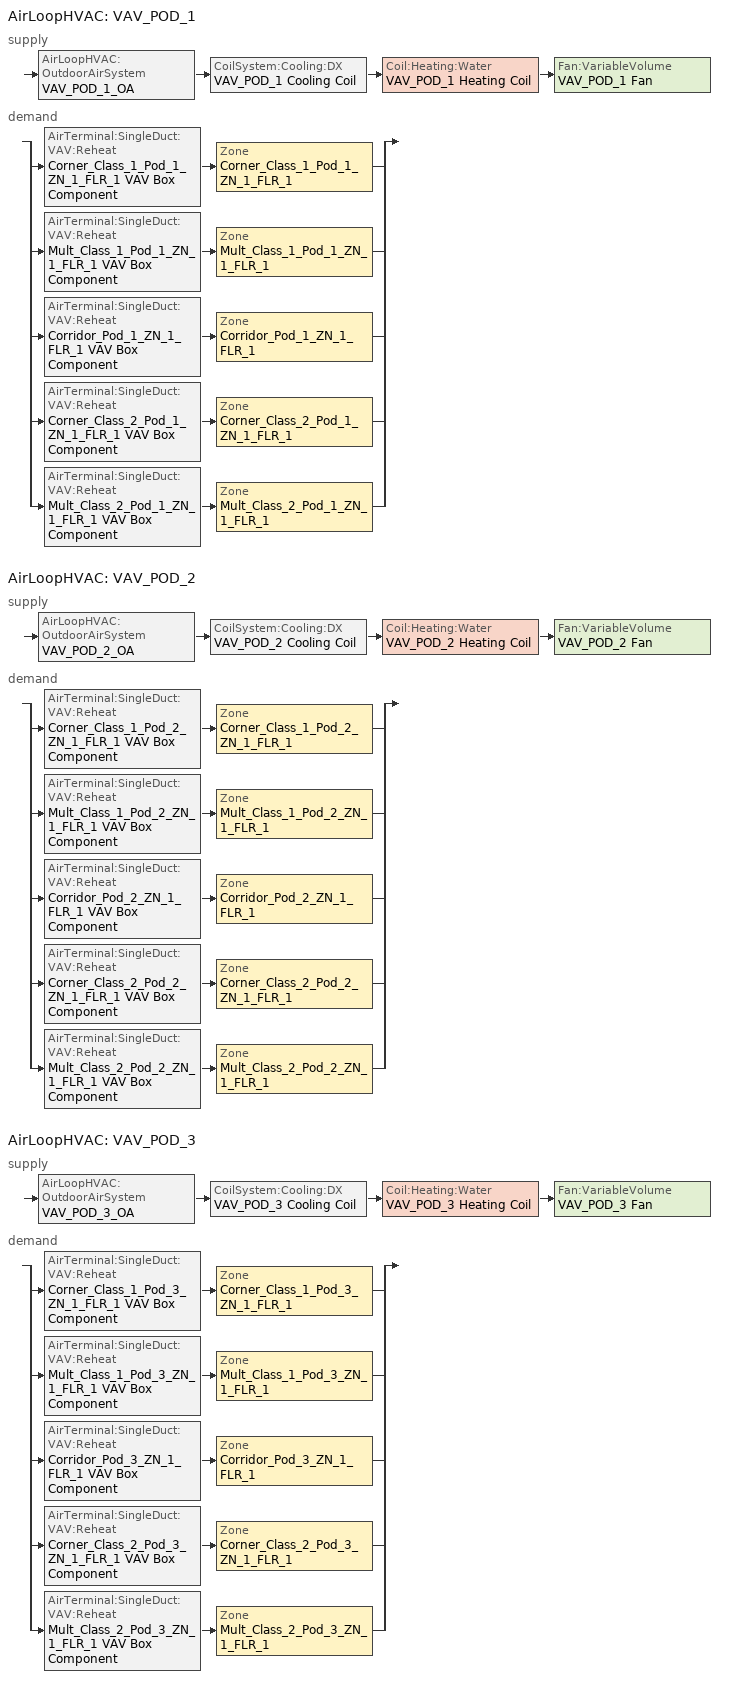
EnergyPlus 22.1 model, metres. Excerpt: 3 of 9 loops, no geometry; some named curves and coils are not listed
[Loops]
AirLoopHVAC 'VAV_POD_1'
 supply: AirLoopHVAC:OutdoorAirSystem 'VAV_POD_1_OA' > CoilSystem:Cooling:DX 'VAV_POD_1 Cooling Coil' > Coil:Heating:Water 'VAV_POD_1 Heating Coil' > Fan:VariableVolume 'VAV_POD_1 Fan'
 demand: split
  | AirTerminal:SingleDuct:VAV:Reheat 'Corner_Class_1_Pod_1_ZN_1_FLR_1 VAV Box Component' > Zone 'Corner_Class_1_Pod_1_ZN_1_FLR_1'
  | AirTerminal:SingleDuct:VAV:Reheat 'Mult_Class_1_Pod_1_ZN_1_FLR_1 VAV Box Component' > Zone 'Mult_Class_1_Pod_1_ZN_1_FLR_1'
  | AirTerminal:SingleDuct:VAV:Reheat 'Corridor_Pod_1_ZN_1_FLR_1 VAV Box Component' > Zone 'Corridor_Pod_1_ZN_1_FLR_1'
  | AirTerminal:SingleDuct:VAV:Reheat 'Corner_Class_2_Pod_1_ZN_1_FLR_1 VAV Box Component' > Zone 'Corner_Class_2_Pod_1_ZN_1_FLR_1'
  | AirTerminal:SingleDuct:VAV:Reheat 'Mult_Class_2_Pod_1_ZN_1_FLR_1 VAV Box Component' > Zone 'Mult_Class_2_Pod_1_ZN_1_FLR_1'
AirLoopHVAC 'VAV_POD_2'
 supply: AirLoopHVAC:OutdoorAirSystem 'VAV_POD_2_OA' > CoilSystem:Cooling:DX 'VAV_POD_2 Cooling Coil' > Coil:Heating:Water 'VAV_POD_2 Heating Coil' > Fan:VariableVolume 'VAV_POD_2 Fan'
 demand: split
  | AirTerminal:SingleDuct:VAV:Reheat 'Corner_Class_1_Pod_2_ZN_1_FLR_1 VAV Box Component' > Zone 'Corner_Class_1_Pod_2_ZN_1_FLR_1'
  | AirTerminal:SingleDuct:VAV:Reheat 'Mult_Class_1_Pod_2_ZN_1_FLR_1 VAV Box Component' > Zone 'Mult_Class_1_Pod_2_ZN_1_FLR_1'
  | AirTerminal:SingleDuct:VAV:Reheat 'Corridor_Pod_2_ZN_1_FLR_1 VAV Box Component' > Zone 'Corridor_Pod_2_ZN_1_FLR_1'
  | AirTerminal:SingleDuct:VAV:Reheat 'Corner_Class_2_Pod_2_ZN_1_FLR_1 VAV Box Component' > Zone 'Corner_Class_2_Pod_2_ZN_1_FLR_1'
  | AirTerminal:SingleDuct:VAV:Reheat 'Mult_Class_2_Pod_2_ZN_1_FLR_1 VAV Box Component' > Zone 'Mult_Class_2_Pod_2_ZN_1_FLR_1'
AirLoopHVAC 'VAV_POD_3'
 supply: AirLoopHVAC:OutdoorAirSystem 'VAV_POD_3_OA' > CoilSystem:Cooling:DX 'VAV_POD_3 Cooling Coil' > Coil:Heating:Water 'VAV_POD_3 Heating Coil' > Fan:VariableVolume 'VAV_POD_3 Fan'
 demand: split
  | AirTerminal:SingleDuct:VAV:Reheat 'Corner_Class_1_Pod_3_ZN_1_FLR_1 VAV Box Component' > Zone 'Corner_Class_1_Pod_3_ZN_1_FLR_1'
  | AirTerminal:SingleDuct:VAV:Reheat 'Mult_Class_1_Pod_3_ZN_1_FLR_1 VAV Box Component' > Zone 'Mult_Class_1_Pod_3_ZN_1_FLR_1'
  | AirTerminal:SingleDuct:VAV:Reheat 'Corridor_Pod_3_ZN_1_FLR_1 VAV Box Component' > Zone 'Corridor_Pod_3_ZN_1_FLR_1'
  | AirTerminal:SingleDuct:VAV:Reheat 'Corner_Class_2_Pod_3_ZN_1_FLR_1 VAV Box Component' > Zone 'Corner_Class_2_Pod_3_ZN_1_FLR_1'
  | AirTerminal:SingleDuct:VAV:Reheat 'Mult_Class_2_Pod_3_ZN_1_FLR_1 VAV Box Component' > Zone 'Mult_Class_2_Pod_3_ZN_1_FLR_1'
[Refrigeration:CompressorRack] Heat Rejection Location=ZONE; Design Condenser Fan Power {W}=350; Condenser Type=AIRCOOLED
Name | Design Compressor Rack COP {W/W} | Compressor Rack COP Function of Temperature Curve | Condenser Fan Power Function of Temperature Curve | Refrigeration Case Name or WalkIn Name or CaseAndWalkInList
RACK1 | 2.32 | RACK1_RackCOPfTCurve | RACK1_RackCondFanCurve2 | RACK1CaseList
RACK2 | 6.98 | RACK2_RackCOPfTCurve |  | RACK2CaseList
[EnergyManagementSystem:Sensor]
Name | Output:Variable or Output:Meter | Output:Variable or Output:Meter Index Key
Facility_Int_LTG | InteriorLights:Electricity
ActualOccupancy | Schedule Value | Offices Binary Occupancy
cCL1_Pod_1_ZN_1_FLR_1_LSr | Zone Lights Electricity Rate | Corner_Class_1_Pod_1_ZN_1_FLR_1
cCL1_Pod_1_ZN_1_FLR_1_OSr; cPOD1_ZN_1_FLR_1_OSr; cPOD2_ZN_1_FLR_1_OSr; cPOD3_ZN_1_FLR_1_OSr; Main_Corridor_ZN_1_FLR_1_OSr; Lobby_ZN_1_FLR_1_OSr; Mech_ZN_1_FLR_1_OSr; Bath_ZN_1_FLR_1_OSr | People Occupant Count | Corner_Class_1_Pod_1_ZN_1_FLR_1
mCl1_Pod_1_ZN_1_FLR_1_LSr | Zone Lights Electricity Rate | Mult_Class_1_Pod_1_ZN_1_FLR_1
mCl1_Pod_1_ZN_1_FLR_1_OSr | People Occupant Count | Mult_Class_1_Pod_1_ZN_1_FLR_1
cPOD1_ZN_1_FLR_1_LSr | Zone Lights Electricity Rate | Corridor_Pod_1_ZN_1_FLR_1
cCL2_Pod_1_ZN_1_FLR_1_LSr | Zone Lights Electricity Rate | Corner_Class_2_Pod_1_ZN_1_FLR_1
cCL2_Pod_1_ZN_1_FLR_1_OSr | People Occupant Count | Corner_Class_2_Pod_1_ZN_1_FLR_1
mCl2_Pod_1_ZN_1_FLR_1_LSr | Zone Lights Electricity Rate | Mult_Class_2_Pod_1_ZN_1_FLR_1
mCl2_Pod_1_ZN_1_FLR_1_OSr | People Occupant Count | Mult_Class_2_Pod_1_ZN_1_FLR_1
cCL1_Pod_2_ZN_1_FLR_1_LSr | Zone Lights Electricity Rate | Corner_Class_1_Pod_2_ZN_1_FLR_1
cCL1_Pod_2_ZN_1_FLR_1_OSr | People Occupant Count | Corner_Class_1_Pod_2_ZN_1_FLR_1
mCl1_Pod_2_ZN_1_FLR_1_LSr | Zone Lights Electricity Rate | Mult_Class_1_Pod_2_ZN_1_FLR_1
mCl1_Pod_2_ZN_1_FLR_1_OSr | People Occupant Count | Mult_Class_1_Pod_2_ZN_1_FLR_1
cPOD2_ZN_1_FLR_1_LSr | Zone Lights Electricity Rate | Corridor_Pod_2_ZN_1_FLR_1
cCL2_Pod_2_ZN_1_FLR_1_LSr | Zone Lights Electricity Rate | Corner_Class_2_Pod_2_ZN_1_FLR_1
cCL2_Pod_2_ZN_1_FLR_1_OSr | People Occupant Count | Corner_Class_2_Pod_2_ZN_1_FLR_1
mCl2_Pod_2_ZN_1_FLR_1_LSr | Zone Lights Electricity Rate | Mult_Class_2_Pod_2_ZN_1_FLR_1
mCl2_Pod_2_ZN_1_FLR_1_OSr | People Occupant Count | Mult_Class_2_Pod_2_ZN_1_FLR_1
cCL1_Pod_3_ZN_1_FLR_1_LSr | Zone Lights Electricity Rate | Corner_Class_1_Pod_3_ZN_1_FLR_1
cCL1_Pod_3_ZN_1_FLR_1_OSr | People Occupant Count | Corner_Class_1_Pod_3_ZN_1_FLR_1
mCl1_Pod_3_ZN_1_FLR_1_LSr | Zone Lights Electricity Rate | Mult_Class_1_Pod_3_ZN_1_FLR_1
mCl1_Pod_3_ZN_1_FLR_1_OSr | People Occupant Count | Mult_Class_1_Pod_3_ZN_1_FLR_1
cPOD3_ZN_1_FLR_1_LSr | Zone Lights Electricity Rate | Corridor_Pod_3_ZN_1_FLR_1
cCL2_Pod_3_ZN_1_FLR_1_LSr | Zone Lights Electricity Rate | Corner_Class_2_Pod_3_ZN_1_FLR_1
cCL2_Pod_3_ZN_1_FLR_1_OSr | People Occupant Count | Corner_Class_2_Pod_3_ZN_1_FLR_1
mCl2_Pod_3_ZN_1_FLR_1_LSr | Zone Lights Electricity Rate | Mult_Class_2_Pod_3_ZN_1_FLR_1
mCl2_Pod_3_ZN_1_FLR_1_OSr | People Occupant Count | Mult_Class_2_Pod_3_ZN_1_FLR_1
vav_pod_1_OA_VRP | Air System Outdoor Air Mechanical Ventilation Requested Mass Flow Rate | VAV_POD_1
vav_pod_1_OA | Air System Outdoor Air Mass Flow Rate | VAV_POD_1
vav_pod_1_SUPPLY_FLOW | System Node Standard Density Volume Flow Rate | VAV_POD_1_OA-VAV_POD_1_CoolCNode
vav_pod_2_OA_VRP | Air System Outdoor Air Mechanical Ventilation Requested Mass Flow Rate | VAV_POD_2
vav_pod_2_OA | Air System Outdoor Air Mass Flow Rate | VAV_POD_2
vav_pod_2_SUPPLY_FLOW | System Node Standard Density Volume Flow Rate | VAV_POD_2_OA-VAV_POD_2_CoolCNode
vav_pod_3_OA_VRP | Air System Outdoor Air Mechanical Ventilation Requested Mass Flow Rate | VAV_POD_3
vav_pod_3_OA | Air System Outdoor Air Mass Flow Rate | VAV_POD_3
vav_pod_3_SUPPLY_FLOW | System Node Standard Density Volume Flow Rate | VAV_POD_3_OA-VAV_POD_3_CoolCNode
OAT | Site Outdoor Air Drybulb Temperature | Environment
[EnergyManagementSystem:GlobalVariable]
Wired_LTG
BoilerType; CapRated; EtRated; PLRx; Ecx; SkinLossRate
[EnergyManagementSystem:Program]
Transformer_Load_Prog: SET Wired_LTG = Facility_Int_LTG*0.0119
SET_cCL1_Pod_1_ZN_1_FLR_1_Light_EMS_Program: SET cCL1_Pod_1_ZN_1_FLR_1_LSr_IP=0.093*cCL1_Pod_1_ZN_1_FLR_1_LSr/cCL1_Pod_1_ZN_1_FLR_1_Area; IF (cCL1_Pod_1_ZN_1_FLR_1_OSr <= 0) && (cCL1_Pod_1_ZN_1_FLR_1_LSr_IP >= 0.02); SET cCL1_Pod_1_ZN_1_FLR_1_LAr = 0.02*cCL1_Pod_1_ZN_1_FLR_1_Area/0.09290304; ELSE; SET cCL1_Pod_1_ZN_1_FLR_1_LAr = NULL; ENDIF
SET_mCl1_Pod_1_ZN_1_FLR_1_Light_EMS_Program: SET mCl1_Pod_1_ZN_1_FLR_1_LSr_IP=0.093*mCl1_Pod_1_ZN_1_FLR_1_LSr/mCl1_Pod_1_ZN_1_FLR_1_Area; IF (mCl1_Pod_1_ZN_1_FLR_1_OSr <= 0) && (mCl1_Pod_1_ZN_1_FLR_1_LSr_IP >= 0.02); SET mCl1_Pod_1_ZN_1_FLR_1_LAr = 0.02*mCl1_Pod_1_ZN_1_FLR_1_Area/0.09290304; ELSE; SET mCl1_Pod_1_ZN_1_FLR_1_LAr = NULL; ENDIF
SET_cPOD1_ZN_1_FLR_1_Light_EMS_Program: SET cPOD1_ZN_1_FLR_1_LSr_IP=0.093*cPOD1_ZN_1_FLR_1_LSr/cPOD1_ZN_1_FLR_1_Area; IF (cPOD1_ZN_1_FLR_1_OSr <= 0) && (cPOD1_ZN_1_FLR_1_LSr_IP >= 0.02); SET cPOD1_ZN_1_FLR_1_LAr = 0.02*cPOD1_ZN_1_FLR_1_Area/0.09290304; ELSE; SET cPOD1_ZN_1_FLR_1_LAr = NULL; ENDIF
SET_cCL2_Pod_1_ZN_1_FLR_1_Light_EMS_Program: SET cCL2_Pod_1_ZN_1_FLR_1_LSr_IP=0.093*cCL2_Pod_1_ZN_1_FLR_1_LSr/cCL2_Pod_1_ZN_1_FLR_1_Area; IF (cCL2_Pod_1_ZN_1_FLR_1_OSr <= 0) && (cCL2_Pod_1_ZN_1_FLR_1_LSr_IP >= 0.02); SET cCL2_Pod_1_ZN_1_FLR_1_LAr = 0.02*cCL2_Pod_1_ZN_1_FLR_1_Area/0.09290304; ELSE; SET cCL2_Pod_1_ZN_1_FLR_1_LAr = NULL; ENDIF
SET_mCl2_Pod_1_ZN_1_FLR_1_Light_EMS_Program: SET mCl2_Pod_1_ZN_1_FLR_1_LSr_IP=0.093*mCl2_Pod_1_ZN_1_FLR_1_LSr/mCl2_Pod_1_ZN_1_FLR_1_Area; IF (mCl2_Pod_1_ZN_1_FLR_1_OSr <= 0) && (mCl2_Pod_1_ZN_1_FLR_1_LSr_IP >= 0.02); SET mCl2_Pod_1_ZN_1_FLR_1_LAr = 0.02*mCl2_Pod_1_ZN_1_FLR_1_Area/0.09290304; ELSE; SET mCl2_Pod_1_ZN_1_FLR_1_LAr = NULL; ENDIF
SET_cCL1_Pod_2_ZN_1_FLR_1_Light_EMS_Program: SET cCL1_Pod_2_ZN_1_FLR_1_LSr_IP=0.093*cCL1_Pod_2_ZN_1_FLR_1_LSr/cCL1_Pod_2_ZN_1_FLR_1_Area; IF (cCL1_Pod_2_ZN_1_FLR_1_OSr <= 0) && (cCL1_Pod_2_ZN_1_FLR_1_LSr_IP >= 0.02); SET cCL1_Pod_2_ZN_1_FLR_1_LAr = 0.02*cCL1_Pod_2_ZN_1_FLR_1_Area/0.09290304; ELSE; SET cCL1_Pod_2_ZN_1_FLR_1_LAr = NULL; ENDIF
SET_mCl1_Pod_2_ZN_1_FLR_1_Light_EMS_Program: SET mCl1_Pod_2_ZN_1_FLR_1_LSr_IP=0.093*mCl1_Pod_2_ZN_1_FLR_1_LSr/mCl1_Pod_2_ZN_1_FLR_1_Area; IF (mCl1_Pod_2_ZN_1_FLR_1_OSr <= 0) && (mCl1_Pod_2_ZN_1_FLR_1_LSr_IP >= 0.02); SET mCl1_Pod_2_ZN_1_FLR_1_LAr = 0.02*mCl1_Pod_2_ZN_1_FLR_1_Area/0.09290304; ELSE; SET mCl1_Pod_2_ZN_1_FLR_1_LAr = NULL; ENDIF
SET_cPOD2_ZN_1_FLR_1_Light_EMS_Program: SET cPOD2_ZN_1_FLR_1_LSr_IP=0.093*cPOD2_ZN_1_FLR_1_LSr/cPOD2_ZN_1_FLR_1_Area; IF (cPOD2_ZN_1_FLR_1_OSr <= 0) && (cPOD2_ZN_1_FLR_1_LSr_IP >= 0.02); SET cPOD2_ZN_1_FLR_1_LAr = 0.02*cPOD2_ZN_1_FLR_1_Area/0.09290304; ELSE; SET cPOD2_ZN_1_FLR_1_LAr = NULL; ENDIF
SET_cCL2_Pod_2_ZN_1_FLR_1_Light_EMS_Program: SET cCL2_Pod_2_ZN_1_FLR_1_LSr_IP=0.093*cCL2_Pod_2_ZN_1_FLR_1_LSr/cCL2_Pod_2_ZN_1_FLR_1_Area; IF (cCL2_Pod_2_ZN_1_FLR_1_OSr <= 0) && (cCL2_Pod_2_ZN_1_FLR_1_LSr_IP >= 0.02); SET cCL2_Pod_2_ZN_1_FLR_1_LAr = 0.02*cCL2_Pod_2_ZN_1_FLR_1_Area/0.09290304; ELSE; SET cCL2_Pod_2_ZN_1_FLR_1_LAr = NULL; ENDIF
SET_mCl2_Pod_2_ZN_1_FLR_1_Light_EMS_Program: SET mCl2_Pod_2_ZN_1_FLR_1_LSr_IP=0.093*mCl2_Pod_2_ZN_1_FLR_1_LSr/mCl2_Pod_2_ZN_1_FLR_1_Area; IF (mCl2_Pod_2_ZN_1_FLR_1_OSr <= 0) && (mCl2_Pod_2_ZN_1_FLR_1_LSr_IP >= 0.02); SET mCl2_Pod_2_ZN_1_FLR_1_LAr = 0.02*mCl2_Pod_2_ZN_1_FLR_1_Area/0.09290304; ELSE; SET mCl2_Pod_2_ZN_1_FLR_1_LAr = NULL; ENDIF
SET_cCL1_Pod_3_ZN_1_FLR_1_Light_EMS_Program: SET cCL1_Pod_3_ZN_1_FLR_1_LSr_IP=0.093*cCL1_Pod_3_ZN_1_FLR_1_LSr/cCL1_Pod_3_ZN_1_FLR_1_Area; IF (cCL1_Pod_3_ZN_1_FLR_1_OSr <= 0) && (cCL1_Pod_3_ZN_1_FLR_1_LSr_IP >= 0.02); SET cCL1_Pod_3_ZN_1_FLR_1_LAr = 0.02*cCL1_Pod_3_ZN_1_FLR_1_Area/0.09290304; ELSE; SET cCL1_Pod_3_ZN_1_FLR_1_LAr = NULL; ENDIF
SET_mCl1_Pod_3_ZN_1_FLR_1_Light_EMS_Program: SET mCl1_Pod_3_ZN_1_FLR_1_LSr_IP=0.093*mCl1_Pod_3_ZN_1_FLR_1_LSr/mCl1_Pod_3_ZN_1_FLR_1_Area; IF (mCl1_Pod_3_ZN_1_FLR_1_OSr <= 0) && (mCl1_Pod_3_ZN_1_FLR_1_LSr_IP >= 0.02); SET mCl1_Pod_3_ZN_1_FLR_1_LAr = 0.02*mCl1_Pod_3_ZN_1_FLR_1_Area/0.09290304; ELSE; SET mCl1_Pod_3_ZN_1_FLR_1_LAr = NULL; ENDIF
SET_cPOD3_ZN_1_FLR_1_Light_EMS_Program: SET cPOD3_ZN_1_FLR_1_LSr_IP=0.093*cPOD3_ZN_1_FLR_1_LSr/cPOD3_ZN_1_FLR_1_Area; IF (cPOD3_ZN_1_FLR_1_OSr <= 0) && (cPOD3_ZN_1_FLR_1_LSr_IP >= 0.02); SET cPOD3_ZN_1_FLR_1_LAr = 0.02*cPOD3_ZN_1_FLR_1_Area/0.09290304; ELSE; SET cPOD3_ZN_1_FLR_1_LAr = NULL; ENDIF
SET_cCL2_Pod_3_ZN_1_FLR_1_Light_EMS_Program: SET cCL2_Pod_3_ZN_1_FLR_1_LSr_IP=0.093*cCL2_Pod_3_ZN_1_FLR_1_LSr/cCL2_Pod_3_ZN_1_FLR_1_Area; IF (cCL2_Pod_3_ZN_1_FLR_1_OSr <= 0) && (cCL2_Pod_3_ZN_1_FLR_1_LSr_IP >= 0.02); SET cCL2_Pod_3_ZN_1_FLR_1_LAr = 0.02*cCL2_Pod_3_ZN_1_FLR_1_Area/0.09290304; ELSE; SET cCL2_Pod_3_ZN_1_FLR_1_LAr = NULL; ENDIF
SET_mCl2_Pod_3_ZN_1_FLR_1_Light_EMS_Program: SET mCl2_Pod_3_ZN_1_FLR_1_LSr_IP=0.093*mCl2_Pod_3_ZN_1_FLR_1_LSr/mCl2_Pod_3_ZN_1_FLR_1_Area; IF (mCl2_Pod_3_ZN_1_FLR_1_OSr <= 0) && (mCl2_Pod_3_ZN_1_FLR_1_LSr_IP >= 0.02); SET mCl2_Pod_3_ZN_1_FLR_1_LAr = 0.02*mCl2_Pod_3_ZN_1_FLR_1_Area/0.09290304; ELSE; SET mCl2_Pod_3_ZN_1_FLR_1_LAr = NULL; ENDIF
SET_cPCLZN_1_FLR_1_Light_EMS_Program: SET cPCLZN_1_FLR_1_LSr_IP=0.093*cPCLZN_1_FLR_1_LSr/cPCLZN_1_FLR_1_Area; IF (cPCLZN_1_FLR_1_OSr <= 0) && (cPCLZN_1_FLR_1_LSr_IP >= 0.02); SET cPCLZN_1_FLR_1_LAr = 0.02*cPCLZN_1_FLR_1_Area/0.09290304; ELSE; SET cPCLZN_1_FLR_1_LAr = NULL; ENDIF
SET_Main_Corridor_ZN_1_FLR_1_Light_EMS_Program: SET Main_Corridor_ZN_1_FLR_1_LSr_IP=0.093*Main_Corridor_ZN_1_FLR_1_LSr/Main_Corridor_ZN_1_FLR_1_Area; IF (Main_Corridor_ZN_1_FLR_1_OSr <= 0) && (Main_Corridor_ZN_1_FLR_1_LSr_IP >= 0.02); SET Main_Corridor_ZN_1_FLR_1_LAr = 0.02*Main_Corridor_ZN_1_FLR_1_Area/0.09290304; ELSE; SET Main_Corridor_ZN_1_FLR_1_LAr = NULL; ENDIF
SET_Lobby_ZN_1_FLR_1_Light_EMS_Program: SET Lobby_ZN_1_FLR_1_LSr_IP=0.093*Lobby_ZN_1_FLR_1_LSr/Lobby_ZN_1_FLR_1_Area; IF (Lobby_ZN_1_FLR_1_OSr <= 0) && (Lobby_ZN_1_FLR_1_LSr_IP >= 0.02); SET Lobby_ZN_1_FLR_1_LAr = 0.02*Lobby_ZN_1_FLR_1_Area/0.09290304; ELSE; SET Lobby_ZN_1_FLR_1_LAr = NULL; ENDIF
SET_Mech_ZN_1_FLR_1_Light_EMS_Program: SET Mech_ZN_1_FLR_1_LSr_IP=0.093*Mech_ZN_1_FLR_1_LSr/Mech_ZN_1_FLR_1_Area; IF (Mech_ZN_1_FLR_1_OSr <= 0) && (Mech_ZN_1_FLR_1_LSr_IP >= 0.02); SET Mech_ZN_1_FLR_1_LAr = 0.02*Mech_ZN_1_FLR_1_Area/0.09290304; ELSE; SET Mech_ZN_1_FLR_1_LAr = NULL; ENDIF
SET_Bath_ZN_1_FLR_1_Light_EMS_Program: SET Bath_ZN_1_FLR_1_LSr_IP=0.093*Bath_ZN_1_FLR_1_LSr/Bath_ZN_1_FLR_1_Area; IF (Bath_ZN_1_FLR_1_OSr <= 0) && (Bath_ZN_1_FLR_1_LSr_IP >= 0.02); SET Bath_ZN_1_FLR_1_LAr = 0.02*Bath_ZN_1_FLR_1_Area/0.09290304; ELSE; SET Bath_ZN_1_FLR_1_LAr = NULL; ENDIF
SET_Offices_ZN_1_FLR_1_Light_EMS_Program: SET Offices_ZN_1_FLR_1_LSr_IP=0.093*Offices_ZN_1_FLR_1_LSr/Offices_ZN_1_FLR_1_Area; IF (Offices_ZN_1_FLR_1_OSr <= 0) && (Offices_ZN_1_FLR_1_LSr_IP >= 0.02); IF (ActualOccupancy <= 0); SET Offices_ZN_1_FLR_1_LAr = 0.02*Offices_ZN_1_FLR_1_Area/0.09290304; ELSE; SET Offices_ZN_1_FLR_1_LAr = NULL; ENDIF; ELSE; SET Offices_ZN_1_FLR_1_LAr = NULL; ENDIF
SET_Gym_ZN_1_FLR_1_Light_EMS_Program: SET Gym_ZN_1_FLR_1_LSr_IP=0.093*Gym_ZN_1_FLR_1_LSr/Gym_ZN_1_FLR_1_Area; IF (Gym_ZN_1_FLR_1_OSr <= 0) && (Gym_ZN_1_FLR_1_LSr_IP >= 0.02); SET Gym_ZN_1_FLR_1_LAr = 0.02*Gym_ZN_1_FLR_1_Area/0.09290304; ELSE; SET Gym_ZN_1_FLR_1_LAr = NULL; ENDIF
SET_Kitchen_ZN_1_FLR_1_Light_EMS_Program: SET Kitchen_ZN_1_FLR_1_LSr_IP=0.093*Kitchen_ZN_1_FLR_1_LSr/Kitchen_ZN_1_FLR_1_Area; IF (Kitchen_ZN_1_FLR_1_OSr <= 0) && (Kitchen_ZN_1_FLR_1_LSr_IP >= 0.02); SET Kitchen_ZN_1_FLR_1_LAr = 0.02*Kitchen_ZN_1_FLR_1_Area/0.09290304; ELSE; SET Kitchen_ZN_1_FLR_1_LAr = NULL; ENDIF
SET_Cafeteria_ZN_1_FLR_1_Light_EMS_Program: SET Cafeteria_ZN_1_FLR_1_LSr_IP=0.093*Cafeteria_ZN_1_FLR_1_LSr/Cafeteria_ZN_1_FLR_1_Area; IF (Cafeteria_ZN_1_FLR_1_OSr <= 0) && (Cafeteria_ZN_1_FLR_1_LSr_IP >= 0.02); SET Cafeteria_ZN_1_FLR_1_LAr = 0.02*Cafeteria_ZN_1_FLR_1_Area/0.09290304; ELSE; SET Cafeteria_ZN_1_FLR_1_LAr = NULL; ENDIF
SET_LMC_ZN_1_FLR_1_Light_EMS_Program: SET LMC_ZN_1_FLR_1_LSr_IP=0.093*LMC_ZN_1_FLR_1_LSr/LMC_ZN_1_FLR_1_Area; IF (LMC_ZN_1_FLR_1_OSr <= 0) && (LMC_ZN_1_FLR_1_LSr_IP >= 0.02); SET LMC_ZN_1_FLR_1_LAr = 0.02*LMC_ZN_1_FLR_1_Area/0.09290304; ELSE; SET LMC_ZN_1_FLR_1_LAr = NULL; ENDIF
vav_pod_1_MAX_OA_FRAC: IF vav_pod_1_OA > vav_pod_1_OA_VRP; SET vav_pod_1_MAX_OA_FRAC = NULL; ELSE; IF vav_pod_1_SUPPLY_FLOW > 0; SET vav_pod_1_MAX_OA_FRAC =      2.9651 / vav_pod_1_SUPPLY_FLOW; ELSE; SET vav_pod_1_MAX_OA_FRAC = NULL; ENDIF; ENDIF
vav_pod_2_MAX_OA_FRAC: IF vav_pod_2_OA > vav_pod_2_OA_VRP; SET vav_pod_2_MAX_OA_FRAC = NULL; ELSE; IF vav_pod_2_SUPPLY_FLOW > 0; SET vav_pod_2_MAX_OA_FRAC =      2.9651 / vav_pod_2_SUPPLY_FLOW; ELSE; SET vav_pod_2_MAX_OA_FRAC = NULL; ENDIF; ENDIF
vav_pod_3_MAX_OA_FRAC: IF vav_pod_3_OA > vav_pod_3_OA_VRP; SET vav_pod_3_MAX_OA_FRAC = NULL; ELSE; IF vav_pod_3_SUPPLY_FLOW > 0; SET vav_pod_3_MAX_OA_FRAC =      2.5591 / vav_pod_3_SUPPLY_FLOW; ELSE; SET vav_pod_3_MAX_OA_FRAC = NULL; ENDIF; ENDIF
vav_other_MAX_OA_FRAC: IF vav_other_OA > vav_other_OA_VRP; SET vav_other_MAX_OA_FRAC = NULL; ELSE; IF vav_other_SUPPLY_FLOW > 0; SET vav_other_MAX_OA_FRAC =      1.4686 / vav_other_SUPPLY_FLOW; ELSE; SET vav_other_MAX_OA_FRAC = NULL; ENDIF; ENDIF
OA_BASED_OPTIMUM_START_EMS_Program: IF DaylightSavings==0 && DayOfWeek>1 && DayOfWeek<>7 && Hour==6 && OAT<23.9 && OAT>1.7; SET CLGSETP_SCH_Actuator = 26.7; SET HTGSETP_SCH_Actuator = 15.6; SET CLGSETP_SCH_w_SB_Actuator = 26.7; SET HTGSETP_SCH_w_SB_Actuator = 15.6; ELSEIF DaylightSavings==1 && DayOfWeek>1 && DayOfWeek<>7 && Hour==5 && OAT<23.9 && OAT>1.7; SET CLGSETP_SCH_Actuator = 26.7; SET HTGSETP_SCH_Actuator = 15.6; SET CLGSETP_SCH_w_SB_Actuator = 26.7; SET HTGSETP_SCH_w_SB_Actuator = 15.6; ELSE; SET CLGSETP_SCH_Actuator = NULL; SET HTGSETP_SCH_Actuator = NULL; SET CLGSETP_SCH_w_SB_Actuator = NULL; SET HTGSETP_SCH_w_SB_Actuator = NULL; ENDIF
SetBoilerPar: SET CapRated =  356863.88; SET EtRated =  0.8; SET CapRated = (CapRated *3.412)/1000; SET SkinLossRate = 0.02; SET BoilerType = 1; IF BoilerType  == 1; IF CapRated >10000; SET PLRx = 0.2; ELSEIF CapRated >5000; SET PLRx = 0.25; ELSEIF CapRated >1000; SET PLRx = 0.33; ELSE; SET BoilerType = 2; SET PLRx = 0.2; ENDIF; ELSE; SET PLRx = 0.2; ENDIF; IF BoilerType == 1; SET CurveX = 0.975 + 0.305 * PLRx - 0.527 * (PLRx^2) + 0.249 * (PLRx^3); ELSEIF BoilerType == 2; SET CurveX = 0.907 + 0.320 * PLRx - 0.420 * (PLRx^2) + 0.193 * (PLRx^3); ELSE; SET CurveX = 0.492 + 1.41 * PLRx - 1.529 * (PLRx^2) + 0.628 * (PLRx^3); ENDIF; SET LoadX = CapRated * PLRx; SET Etx = CurveX * EtRated; SET InputEx = LoadX/Etx; SET SkinEx = CapRated * SkinLossRate; SET Ecx = (LoadX + SkinEx)/InputEx
[EnergyManagementSystem:InternalVariable] Internal Data Type=Zone Floor Area
Name | Internal Data Index Key
cCL1_Pod_1_ZN_1_FLR_1_Area | Corner_Class_1_Pod_1_ZN_1_FLR_1
mCl1_Pod_1_ZN_1_FLR_1_Area | Mult_Class_1_Pod_1_ZN_1_FLR_1
cPOD1_ZN_1_FLR_1_Area | Corridor_Pod_1_ZN_1_FLR_1
cCL2_Pod_1_ZN_1_FLR_1_Area | Corner_Class_2_Pod_1_ZN_1_FLR_1
mCl2_Pod_1_ZN_1_FLR_1_Area | Mult_Class_2_Pod_1_ZN_1_FLR_1
cCL1_Pod_2_ZN_1_FLR_1_Area | Corner_Class_1_Pod_2_ZN_1_FLR_1
mCl1_Pod_2_ZN_1_FLR_1_Area | Mult_Class_1_Pod_2_ZN_1_FLR_1
cPOD2_ZN_1_FLR_1_Area | Corridor_Pod_2_ZN_1_FLR_1
cCL2_Pod_2_ZN_1_FLR_1_Area | Corner_Class_2_Pod_2_ZN_1_FLR_1
mCl2_Pod_2_ZN_1_FLR_1_Area | Mult_Class_2_Pod_2_ZN_1_FLR_1
cCL1_Pod_3_ZN_1_FLR_1_Area | Corner_Class_1_Pod_3_ZN_1_FLR_1
mCl1_Pod_3_ZN_1_FLR_1_Area | Mult_Class_1_Pod_3_ZN_1_FLR_1
cPOD3_ZN_1_FLR_1_Area | Corridor_Pod_3_ZN_1_FLR_1
cCL2_Pod_3_ZN_1_FLR_1_Area | Corner_Class_2_Pod_3_ZN_1_FLR_1
mCl2_Pod_3_ZN_1_FLR_1_Area | Mult_Class_2_Pod_3_ZN_1_FLR_1
[DesignSpecification:ZoneAirDistribution] Zone Air Distribution Effectiveness in Cooling Mode=1; Zone Air Distribution Effectiveness in Heating Mode=1
Name | Minimum Zone Ventilation Efficiency
VAV_Zone_AirDistribution | 0.6
CM DSZAD Building
[SetpointManager:Scheduled] Control Variable=Temperature; Schedule=VAV-Supply-Air-Temp-Sch
Name | Setpoint Node or NodeList
VAV_POD_1 SAT setpoint | VAV_POD_1 Supply Equipment Outlet Node
VAV_POD_2 SAT setpoint | VAV_POD_2 Supply Equipment Outlet Node
VAV_POD_3 SAT setpoint | VAV_POD_3 Supply Equipment Outlet Node
[Sizing:System] Type of Load to Size On=Sensible; Central Heating Maximum System Air Flow Ratio=0.3; Preheat Design Temperature {C}=7; Preheat Design Humidity Ratio {kgWater/kgDryAir}=0.008; Precool Design Temperature {C}=12.8; Precool Design Humidity Ratio {kgWater/kgDryAir}=0.008; Central Cooling Design Supply Air Temperature {C}=12.8; Central Heating Design Supply Air Temperature {C}=12.8; Type of Zone Sum to Use=Coincident; 100% Outdoor Air in Cooling=No; 100% Outdoor Air in Heating=No; Central Cooling Design Supply Air Humidity Ratio {kgWater/kgDryAir}=0.0085; Central Heating Design Supply Air Humidity Ratio {kgWater/kgDryAir}=0.008; Cooling Supply Air Flow Rate Method=DesignDay; Cooling Supply Air Flow Rate {m3/s}=0; Heating Supply Air Flow Rate Method=DesignDay; Heating Supply Air Flow Rate {m3/s}=0; System Outdoor Air Method=ZoneSum
Name | Design Outdoor Air Flow Rate {m3/s}
VAV_POD_1; VAV_POD_2 | 2.9651
VAV_POD_3 | 2.5591
[AirLoopHVAC] Design Supply Air Flow Rate {m3/s}=AUTOSIZE
VAV_POD_1; VAV_POD_2; VAV_POD_3
[SetpointManager:MixedAir] Control Variable=Temperature
Name | Setpoint Node or NodeList
VAV_POD_1_CoolC SAT Manager | VAV_POD_1_CoolC-VAV_POD_1_HeatCNode
VAV_POD_1_HeatC MixedAir Manager | VAV_POD_1_HeatC-VAV_POD_1 FanNode
VAV_POD_1_OAMixed Air Temp Manager | VAV_POD_1_OA-VAV_POD_1_CoolCNode
VAV_POD_2_CoolC SAT Manager | VAV_POD_2_CoolC-VAV_POD_2_HeatCNode
VAV_POD_2_HeatC MixedAir Manager | VAV_POD_2_HeatC-VAV_POD_2 FanNode
VAV_POD_2_OAMixed Air Temp Manager | VAV_POD_2_OA-VAV_POD_2_CoolCNode
VAV_POD_3_CoolC SAT Manager | VAV_POD_3_CoolC-VAV_POD_3_HeatCNode
VAV_POD_3_HeatC MixedAir Manager | VAV_POD_3_HeatC-VAV_POD_3 FanNode
VAV_POD_3_OAMixed Air Temp Manager | VAV_POD_3_OA-VAV_POD_3_CoolCNode
[Controller:OutdoorAir] Minimum Outdoor Air Flow Rate {m3/s}=0; Maximum Outdoor Air Flow Rate {m3/s}=AUTOSIZE; Economizer Control Type=DifferentialEnthalpy; Economizer Control Action Type=ModulateFlow; Lockout Type=LockoutWithHeating; Minimum Limit Type=FixedMinimum; Minimum Outdoor Air Schedule=MinOA_MotorizedDamper_Sched; Heat Recovery Bypass Control Type=BypassWhenOAFlowGreaterThanMinimum
Name | Maximum Fraction of Outdoor Air Schedule | Mechanical Ventilation Controller
VAV_POD_1_OA_Controller | VAV_POD_1 Max OA Fraction | VAV_POD_1_DCV
VAV_POD_2_OA_Controller | VAV_POD_2 Max OA Fraction | VAV_POD_2_DCV
VAV_POD_3_OA_Controller | VAV_POD_3 Max OA Fraction | VAV_POD_3_DCV
[CoilSystem:Cooling:DX] Availability Schedule=Always_On
Name | Cooling Coil
VAV_POD_1 Cooling Coil | VAV_POD_1 Cooling Coil
VAV_POD_2 Cooling Coil | VAV_POD_2 Cooling Coil
VAV_POD_3 Cooling Coil | VAV_POD_3 Cooling Coil
[Fan:VariableVolume] Availability Schedule=HVACOperationSchd; Pressure Rise {Pa}=1389.42; Maximum Flow Rate {m3/s}=AUTOSIZE; Fan Power Minimum Flow Rate Input Method=Fraction; Fan Power Minimum Flow Fraction=0.25; Motor In Airstream Fraction=1; Fan Power Coefficient 1=0.0408; Fan Power Coefficient 2=0.088; Fan Power Coefficient 3=-0.0729; Fan Power Coefficient 4=0.9437; Fan Power Coefficient 5=0
Name | Fan Total Efficiency | Motor Efficiency
VAV_POD_1 Fan; VAV_POD_2 Fan | 0.6045 | 0.93
VAV_POD_3 Fan | 0.6006 | 0.924
[SetpointManager:OutdoorAirPretreat] Control Variable=Temperature; Minimum Setpoint Temperature {C}=-99; Maximum Setpoint Temperature {C}=99; Minimum Setpoint Humidity Ratio {kgWater/kgDryAir}=0.00001; Maximum Setpoint Humidity Ratio {kgWater/kgDryAir}=1
Name | Setpoint Node or NodeList
VAV_POD_1 Heat Exchanger Supply Air Temp Manager | VAV_POD_1 Heat Recovery Outlet Node
VAV_POD_2 Heat Exchanger Supply Air Temp Manager | VAV_POD_2 Heat Recovery Outlet Node
VAV_POD_3 Heat Exchanger Supply Air Temp Manager | VAV_POD_3 Heat Recovery Outlet Node
[HeatExchanger:AirToAir:SensibleAndLatent] Availability Schedule=Always_On; Nominal Supply Air Flow Rate {m3/s}=AUTOSIZE; Sensible Effectiveness at 100% Heating Air Flow=0.7; Latent Effectiveness at 100% Heating Air Flow=0.6; Sensible Effectiveness at 75% Heating Air Flow=0.7; Latent Effectiveness at 75% Heating Air Flow=0.6; Sensible Effectiveness at 100% Cooling Air Flow=0.75; Latent Effectiveness at 100% Cooling Air Flow=0.6; Sensible Effectiveness at 75% Cooling Air Flow=0.75; Latent Effectiveness at 75% Cooling Air Flow=0.6; Supply Air Outlet Temperature Control=Yes; Heat Exchanger Type=Rotary; Frost Control Type=ExhaustOnly; Threshold Temperature {C}=-23.3; Initial Defrost Time Fraction=0.167; Rate of Defrost Time Fraction Increase {1/K}=1.44
Name | Nominal Electric Power {W}
VAV_POD_1 OA Heat Recovery; VAV_POD_2 OA Heat Recovery | 2177.46
VAV_POD_3 OA Heat Recovery | 1886.15
[Controller:MechanicalVentilation] Availability Schedule=MinOA_MotorizedDamper_Sched; Demand Controlled Ventilation=Yes; System Outdoor Air Method=Standard62.1VentilationRateProcedure; Design Specification Zone Air Distribution Object Name 1=CM DSZAD Building; Design Specification Zone Air Distribution Object Name 2=CM DSZAD Building; Design Specification Zone Air Distribution Object Name 3=CM DSZAD Building; Design Specification Zone Air Distribution Object Name 4=CM DSZAD Building; Design Specification Zone Air Distribution Object Name 5=CM DSZAD Building
Name | Zone 1 | Design Specification Outdoor Air Object Name 1 | Zone 2 | Design Specification Outdoor Air Object Name 2 | Zone 3 | Design Specification Outdoor Air Object Name 3 | Zone 4 | Design Specification Outdoor Air Object Name 4 | Zone 5 | Design Specification Outdoor Air Object Name 5
VAV_POD_1_DCV | Corner_Class_1_Pod_1_ZN_1_FLR_1 | SZ DSOA Corner_Class_1_Pod_1_ZN_1_FLR_1 | Mult_Class_1_Pod_1_ZN_1_FLR_1 | SZ DSOA Mult_Class_1_Pod_1_ZN_1_FLR_1 | Corridor_Pod_1_ZN_1_FLR_1 | SZ DSOA Corridor_Pod_1_ZN_1_FLR_1 | Corner_Class_2_Pod_1_ZN_1_FLR_1 | SZ DSOA Corner_Class_2_Pod_1_ZN_1_FLR_1 | Mult_Class_2_Pod_1_ZN_1_FLR_1 | SZ DSOA Mult_Class_2_Pod_1_ZN_1_FLR_1
VAV_POD_2_DCV | Corner_Class_1_Pod_2_ZN_1_FLR_1 | SZ DSOA Corner_Class_1_Pod_2_ZN_1_FLR_1 | Mult_Class_1_Pod_2_ZN_1_FLR_1 | SZ DSOA Mult_Class_1_Pod_2_ZN_1_FLR_1 | Corridor_Pod_2_ZN_1_FLR_1 | SZ DSOA Corridor_Pod_2_ZN_1_FLR_1 | Corner_Class_2_Pod_2_ZN_1_FLR_1 | SZ DSOA Corner_Class_2_Pod_2_ZN_1_FLR_1 | Mult_Class_2_Pod_2_ZN_1_FLR_1 | SZ DSOA Mult_Class_2_Pod_2_ZN_1_FLR_1
VAV_POD_3_DCV | Corner_Class_1_Pod_3_ZN_1_FLR_1 | SZ DSOA Corner_Class_1_Pod_3_ZN_1_FLR_1 | Mult_Class_1_Pod_3_ZN_1_FLR_1 | SZ DSOA Mult_Class_1_Pod_3_ZN_1_FLR_1 | Corridor_Pod_3_ZN_1_FLR_1 | SZ DSOA Corridor_Pod_3_ZN_1_FLR_1 | Corner_Class_2_Pod_3_ZN_1_FLR_1 | SZ DSOA Corner_Class_2_Pod_3_ZN_1_FLR_1 | Mult_Class_2_Pod_3_ZN_1_FLR_1 | SZ DSOA Mult_Class_2_Pod_3_ZN_1_FLR_1
[Coil:Cooling:DX:TwoSpeed] Availability Schedule=Always_On; High Speed Gross Rated Total Cooling Capacity {W} Sep 25, 2012: DX_TwoSpeedObject_from_VAV=AUTOSIZE; High Speed Gross Rated Sensible Heat Ratio Sep 25, 2012: DX_TwoSpeedObject_from_VAV=AUTOSIZE; High Speed Gross Rated Cooling COP {W/W}=3.39929; High Speed Rated Air Flow Rate {m3/s} Sep 25, 2012: DX_TwoSpeedObject_from_VAV=AUTOSIZE; Total Cooling Capacity Function of Temperature Curve=LgDX_CapFT; Total Cooling Capacity Function of Flow Fraction Curve=LgDX_CapFF; Energy Input Ratio Function of Temperature Curve=LgDX_EIRFT; Energy Input Ratio Function of Flow Fraction Curve=LgDX_EIRFF; Part Load Fraction Correlation Curve=LgDX_PLR; Low Speed Gross Rated Total Cooling Capacity {W} Sep 25, 2012: DX_TwoSpeedObject_from_VAV=AUTOSIZE; Low Speed Gross Rated Sensible Heat Ratio Sep 25, 2012: DX_TwoSpeedObject_from_VAV=AUTOSIZE; Low Speed Gross Rated Cooling COP {W/W}=3.39929; Low Speed Rated Air Flow Rate {m3/s} Sep 25, 2012: DX_TwoSpeedObject_from_VAV=AUTOSIZE; Low Speed Total Cooling Capacity Function of Temperature Curve=LgDX_CapFT; Low Speed Energy Input Ratio Function of Temperature Curve=LgDX_EIRFT
VAV_POD_1 Cooling Coil; VAV_POD_2 Cooling Coil; VAV_POD_3 Cooling Coil
[Coil:Heating:Water] Availability Schedule=Always_On; U-Factor Times Area Value {W/K}=AUTOSIZE; Maximum Water Flow Rate {m3/s}=AUTOSIZE; Performance Input Method=UFactorTimesAreaAndDesignWaterFlowRate; Rated Capacity {W}=AUTOSIZE; Rated Inlet Water Temperature {C}=82.22; Rated Inlet Air Temperature {C}=2.8; Rated Outlet Water Temperature {C}=54.44; Rated Outlet Air Temperature {C}=12.8
VAV_POD_1 Heating Coil; VAV_POD_2 Heating Coil; VAV_POD_3 Heating Coil
[Controller:WaterCoil] Control Variable=Temperature; Action=NORMAL; Actuator Variable=FLOW; Controller Convergence Tolerance {deltaC}=0.0001; Maximum Actuated Flow {m3/s}=AUTOSIZE; Minimum Actuated Flow {m3/s}=0
VAV_POD_1_HeatC_Controller; VAV_POD_2_HeatC_Controller; VAV_POD_3_HeatC_Controller
[Sizing:Zone] Zone Cooling Design Supply Air Temperature Input Method=SupplyAirTemperature; Zone Cooling Design Supply Air Temperature {C}=12.8; Zone Heating Design Supply Air Temperature Input Method=SupplyAirTemperature; Zone Heating Design Supply Air Temperature {C}=40; Zone Cooling Design Supply Air Humidity Ratio {kg-H2O/kg-air}=0.0085; Zone Heating Design Supply Air Humidity Ratio {kgWater/kgDryAir}=0.008; Cooling Design Air Flow Method=DesignDay; Cooling Design Air Flow Rate {m3/s}=0; Cooling Minimum Air Flow Fraction=0; Heating Design Air Flow Method=DesignDay; Heating Design Air Flow Rate {m3/s}=0; Design Specification Zone Air Distribution Object=VAV_Zone_AirDistribution
Name | Design Specification Outdoor Air Object
Corner_Class_1_Pod_1_ZN_1_FLR_1 | SZ DSOA Corner_Class_1_Pod_1_ZN_1_FLR_1
Mult_Class_1_Pod_1_ZN_1_FLR_1 | SZ DSOA Mult_Class_1_Pod_1_ZN_1_FLR_1
Corridor_Pod_1_ZN_1_FLR_1 | SZ DSOA Corridor_Pod_1_ZN_1_FLR_1
Corner_Class_2_Pod_1_ZN_1_FLR_1 | SZ DSOA Corner_Class_2_Pod_1_ZN_1_FLR_1
Mult_Class_2_Pod_1_ZN_1_FLR_1 | SZ DSOA Mult_Class_2_Pod_1_ZN_1_FLR_1
Corner_Class_1_Pod_2_ZN_1_FLR_1 | SZ DSOA Corner_Class_1_Pod_2_ZN_1_FLR_1
Mult_Class_1_Pod_2_ZN_1_FLR_1 | SZ DSOA Mult_Class_1_Pod_2_ZN_1_FLR_1
Corridor_Pod_2_ZN_1_FLR_1 | SZ DSOA Corridor_Pod_2_ZN_1_FLR_1
Corner_Class_2_Pod_2_ZN_1_FLR_1 | SZ DSOA Corner_Class_2_Pod_2_ZN_1_FLR_1
Mult_Class_2_Pod_2_ZN_1_FLR_1 | SZ DSOA Mult_Class_2_Pod_2_ZN_1_FLR_1
Corner_Class_1_Pod_3_ZN_1_FLR_1 | SZ DSOA Corner_Class_1_Pod_3_ZN_1_FLR_1
Mult_Class_1_Pod_3_ZN_1_FLR_1 | SZ DSOA Mult_Class_1_Pod_3_ZN_1_FLR_1
Corridor_Pod_3_ZN_1_FLR_1 | SZ DSOA Corridor_Pod_3_ZN_1_FLR_1
Corner_Class_2_Pod_3_ZN_1_FLR_1 | SZ DSOA Corner_Class_2_Pod_3_ZN_1_FLR_1
Mult_Class_2_Pod_3_ZN_1_FLR_1 | SZ DSOA Mult_Class_2_Pod_3_ZN_1_FLR_1
[DesignSpecification:OutdoorAir] Outdoor Air Method=Flow/Area
Name | Outdoor Air Flow per Zone Floor Area {m3/s-m2}
SZ DSOA Corner_Class_1_Pod_1_ZN_1_FLR_1; SZ DSOA Mult_Class_1_Pod_1_ZN_1_FLR_1; SZ DSOA Corner_Class_2_Pod_1_ZN_1_FLR_1; SZ DSOA Mult_Class_2_Pod_1_ZN_1_FLR_1; SZ DSOA Corner_Class_1_Pod_2_ZN_1_FLR_1; SZ DSOA Mult_Class_1_Pod_2_ZN_1_FLR_1; SZ DSOA Corner_Class_2_Pod_2_ZN_1_FLR_1; SZ DSOA Mult_Class_2_Pod_2_ZN_1_FLR_1; SZ DSOA Corner_Class_1_Pod_3_ZN_1_FLR_1; SZ DSOA Mult_Class_1_Pod_3_ZN_1_FLR_1; SZ DSOA Corner_Class_2_Pod_3_ZN_1_FLR_1; SZ DSOA Mult_Class_2_Pod_3_ZN_1_FLR_1 | 0.0018796
SZ DSOA Corridor_Pod_1_ZN_1_FLR_1; SZ DSOA Corridor_Pod_2_ZN_1_FLR_1; SZ DSOA Corridor_Pod_3_ZN_1_FLR_1 | 0.0003048
[ZoneControl:Thermostat] Control Type Schedule=Dual Zone Control Type Sched
Name | Zone or ZoneList | Control 1
Corner_Class_1_Pod_1_ZN_1_FLR_1 Thermostat | Corner_Class_1_Pod_1_ZN_1_FLR_1 | Corner_Class_1_Pod_1_ZN_1_FLR_1 Dual SP Control
Mult_Class_1_Pod_1_ZN_1_FLR_1 Thermostat | Mult_Class_1_Pod_1_ZN_1_FLR_1 | Mult_Class_1_Pod_1_ZN_1_FLR_1 Dual SP Control
Corridor_Pod_1_ZN_1_FLR_1 Thermostat | Corridor_Pod_1_ZN_1_FLR_1 | Corridor_Pod_1_ZN_1_FLR_1 Dual SP Control
Corner_Class_2_Pod_1_ZN_1_FLR_1 Thermostat | Corner_Class_2_Pod_1_ZN_1_FLR_1 | Corner_Class_2_Pod_1_ZN_1_FLR_1 Dual SP Control
Mult_Class_2_Pod_1_ZN_1_FLR_1 Thermostat | Mult_Class_2_Pod_1_ZN_1_FLR_1 | Mult_Class_2_Pod_1_ZN_1_FLR_1 Dual SP Control
Corner_Class_1_Pod_2_ZN_1_FLR_1 Thermostat | Corner_Class_1_Pod_2_ZN_1_FLR_1 | Corner_Class_1_Pod_2_ZN_1_FLR_1 Dual SP Control
Mult_Class_1_Pod_2_ZN_1_FLR_1 Thermostat | Mult_Class_1_Pod_2_ZN_1_FLR_1 | Mult_Class_1_Pod_2_ZN_1_FLR_1 Dual SP Control
Corridor_Pod_2_ZN_1_FLR_1 Thermostat | Corridor_Pod_2_ZN_1_FLR_1 | Corridor_Pod_2_ZN_1_FLR_1 Dual SP Control
Corner_Class_2_Pod_2_ZN_1_FLR_1 Thermostat | Corner_Class_2_Pod_2_ZN_1_FLR_1 | Corner_Class_2_Pod_2_ZN_1_FLR_1 Dual SP Control
Mult_Class_2_Pod_2_ZN_1_FLR_1 Thermostat | Mult_Class_2_Pod_2_ZN_1_FLR_1 | Mult_Class_2_Pod_2_ZN_1_FLR_1 Dual SP Control
Corner_Class_1_Pod_3_ZN_1_FLR_1 Thermostat | Corner_Class_1_Pod_3_ZN_1_FLR_1 | Corner_Class_1_Pod_3_ZN_1_FLR_1 Dual SP Control
Mult_Class_1_Pod_3_ZN_1_FLR_1 Thermostat | Mult_Class_1_Pod_3_ZN_1_FLR_1 | Mult_Class_1_Pod_3_ZN_1_FLR_1 Dual SP Control
Corridor_Pod_3_ZN_1_FLR_1 Thermostat | Corridor_Pod_3_ZN_1_FLR_1 | Corridor_Pod_3_ZN_1_FLR_1 Dual SP Control
Corner_Class_2_Pod_3_ZN_1_FLR_1 Thermostat | Corner_Class_2_Pod_3_ZN_1_FLR_1 | Corner_Class_2_Pod_3_ZN_1_FLR_1 Dual SP Control
Mult_Class_2_Pod_3_ZN_1_FLR_1 Thermostat | Mult_Class_2_Pod_3_ZN_1_FLR_1 | Mult_Class_2_Pod_3_ZN_1_FLR_1 Dual SP Control
[ThermostatSetpoint:DualSetpoint] Heating Setpoint Temperature Schedule=HTGSETP_SCH_YES_OPTIMUM; Cooling Setpoint Temperature Schedule=CLGSETP_SCH_YES_OPTIMUM
Corner_Class_1_Pod_1_ZN_1_FLR_1 Dual SP Control; Mult_Class_1_Pod_1_ZN_1_FLR_1 Dual SP Control; Corridor_Pod_1_ZN_1_FLR_1 Dual SP Control; Corner_Class_2_Pod_1_ZN_1_FLR_1 Dual SP Control; Mult_Class_2_Pod_1_ZN_1_FLR_1 Dual SP Control; Corner_Class_1_Pod_2_ZN_1_FLR_1 Dual SP Control; Mult_Class_1_Pod_2_ZN_1_FLR_1 Dual SP Control; Corridor_Pod_2_ZN_1_FLR_1 Dual SP Control; Corner_Class_2_Pod_2_ZN_1_FLR_1 Dual SP Control; Mult_Class_2_Pod_2_ZN_1_FLR_1 Dual SP Control; Corner_Class_1_Pod_3_ZN_1_FLR_1 Dual SP Control; Mult_Class_1_Pod_3_ZN_1_FLR_1 Dual SP Control; Corridor_Pod_3_ZN_1_FLR_1 Dual SP Control; Corner_Class_2_Pod_3_ZN_1_FLR_1 Dual SP Control; Mult_Class_2_Pod_3_ZN_1_FLR_1 Dual SP Control
[Zone equipment]
Corner_Class_1_Pod_1_ZN_1_FLR_1: Corner_Class_1_Pod_1_ZN_1_FLR_1 VAV Box Component
Mult_Class_1_Pod_1_ZN_1_FLR_1: Mult_Class_1_Pod_1_ZN_1_FLR_1 VAV Box Component
Corridor_Pod_1_ZN_1_FLR_1: Corridor_Pod_1_ZN_1_FLR_1 VAV Box Component
Corner_Class_2_Pod_1_ZN_1_FLR_1: Corner_Class_2_Pod_1_ZN_1_FLR_1 VAV Box Component
Mult_Class_2_Pod_1_ZN_1_FLR_1: Mult_Class_2_Pod_1_ZN_1_FLR_1 VAV Box Component
Corner_Class_1_Pod_2_ZN_1_FLR_1: Corner_Class_1_Pod_2_ZN_1_FLR_1 VAV Box Component
Mult_Class_1_Pod_2_ZN_1_FLR_1: Mult_Class_1_Pod_2_ZN_1_FLR_1 VAV Box Component
Corridor_Pod_2_ZN_1_FLR_1: Corridor_Pod_2_ZN_1_FLR_1 VAV Box Component
Corner_Class_2_Pod_2_ZN_1_FLR_1: Corner_Class_2_Pod_2_ZN_1_FLR_1 VAV Box Component
Mult_Class_2_Pod_2_ZN_1_FLR_1: Mult_Class_2_Pod_2_ZN_1_FLR_1 VAV Box Component
Corner_Class_1_Pod_3_ZN_1_FLR_1: Corner_Class_1_Pod_3_ZN_1_FLR_1 VAV Box Component
Mult_Class_1_Pod_3_ZN_1_FLR_1: Mult_Class_1_Pod_3_ZN_1_FLR_1 VAV Box Component
Corridor_Pod_3_ZN_1_FLR_1: Corridor_Pod_3_ZN_1_FLR_1 VAV Box Component
Corner_Class_2_Pod_3_ZN_1_FLR_1: Corner_Class_2_Pod_3_ZN_1_FLR_1 VAV Box Component
Mult_Class_2_Pod_3_ZN_1_FLR_1: Mult_Class_2_Pod_3_ZN_1_FLR_1 VAV Box Component
[AirTerminal:SingleDuct:VAV:Reheat] Availability Schedule=Always_On; Maximum Air Flow Rate {m3/s}=AUTOSIZE; Zone Minimum Air Flow Input Method=Constant; Maximum Hot Water or Steam Flow Rate {m3/s}=AUTOSIZE; Minimum Hot Water or Steam Flow Rate {m3/s}=0; Convergence Tolerance=0.001; Damper Heating Action=ReverseWithLimits; Maximum Flow Fraction During Reheat=0.5; Maximum Reheat Air Temperature {C}=40
Name | Constant Minimum Air Flow Fraction | Reheat Coil
Corner_Class_1_Pod_1_ZN_1_FLR_1 VAV Box Component | 0.537 | Corner_Class_1_Pod_1_ZN_1_FLR_1 VAV Box Reheat Coil
Mult_Class_1_Pod_1_ZN_1_FLR_1 VAV Box Component | 0.682 | Mult_Class_1_Pod_1_ZN_1_FLR_1 VAV Box Reheat Coil
Corridor_Pod_1_ZN_1_FLR_1 VAV Box Component | 0.222 | Corridor_Pod_1_ZN_1_FLR_1 VAV Box Reheat Coil
Corner_Class_2_Pod_1_ZN_1_FLR_1 VAV Box Component | 0.561 | Corner_Class_2_Pod_1_ZN_1_FLR_1 VAV Box Reheat Coil
Mult_Class_2_Pod_1_ZN_1_FLR_1 VAV Box Component | 0.753 | Mult_Class_2_Pod_1_ZN_1_FLR_1 VAV Box Reheat Coil
Corner_Class_1_Pod_2_ZN_1_FLR_1 VAV Box Component | 0.543 | Corner_Class_1_Pod_2_ZN_1_FLR_1 VAV Box Reheat Coil
Mult_Class_1_Pod_2_ZN_1_FLR_1 VAV Box Component | 0.695 | Mult_Class_1_Pod_2_ZN_1_FLR_1 VAV Box Reheat Coil
Corridor_Pod_2_ZN_1_FLR_1 VAV Box Component | 0.223 | Corridor_Pod_2_ZN_1_FLR_1 VAV Box Reheat Coil
Corner_Class_2_Pod_2_ZN_1_FLR_1 VAV Box Component | 0.56 | Corner_Class_2_Pod_2_ZN_1_FLR_1 VAV Box Reheat Coil
Mult_Class_2_Pod_2_ZN_1_FLR_1 VAV Box Component | 0.752 | Mult_Class_2_Pod_2_ZN_1_FLR_1 VAV Box Reheat Coil
Corner_Class_1_Pod_3_ZN_1_FLR_1 VAV Box Component | 0.543 | Corner_Class_1_Pod_3_ZN_1_FLR_1 VAV Box Reheat Coil
Mult_Class_1_Pod_3_ZN_1_FLR_1 VAV Box Component | 0.692 | Mult_Class_1_Pod_3_ZN_1_FLR_1 VAV Box Reheat Coil
Corridor_Pod_3_ZN_1_FLR_1 VAV Box Component | 0.22 | Corridor_Pod_3_ZN_1_FLR_1 VAV Box Reheat Coil
Corner_Class_2_Pod_3_ZN_1_FLR_1 VAV Box Component | 0.555 | Corner_Class_2_Pod_3_ZN_1_FLR_1 VAV Box Reheat Coil
Mult_Class_2_Pod_3_ZN_1_FLR_1 VAV Box Component | 0.733 | Mult_Class_2_Pod_3_ZN_1_FLR_1 VAV Box Reheat Coil
[Schedule:Compact]
ALWAYS_ON: Through: 12/31, For: AllDays, Until: 24:00, 1
Dual Zone Control Type Sched: Through: 12/31, For: AllDays, Until: 24:00, 4
VAV-Supply-Air-Temp-Sch: Through: 12/31, For: AllDays, Until: 24:00, 12.8
HVACOperationSchd: Through: 12/31, For: Weekdays SummerDesignDay WinterDesignDay, Until: 07:00, 0, Until: 21:00, 1, Until: 24:00, 0, For: WeekEnds Holidays AllOtherDays, Until: 24:00, 0
HTGSETP_SCH_YES_OPTIMUM: Through: 12/31, For: SummerDesignDay, Until: 24:00, 15.6, For: WinterDesignDay, Until: 24:00, 21, For: Weekdays, Until: 06:00, 15.6, Until: 07:00, 17.8, Until: 08:00, 20, Until: 21:00, 21, Until: 24:00, 15.6, For: WeekEnds Holidays AllOtherDays, Until: 24:00, 15.6
CLGSETP_SCH_YES_OPTIMUM: Through: 12/31, For: SummerDesignDay, Until: 24:00, 24, For: WinterDesignDay, Until: 24:00, 26.7, For: Weekdays, Until: 06:00, 26.7, Until: 07:00, 25.6, Until: 08:00, 25, Until: 21:00, 24, Until: 24:00, 26.7, For: WeekEnds Holidays AllOtherDays, Until: 24:00, 26.7
MinOA_MotorizedDamper_Sched: Through: 12/31, For: Weekdays SummerDesignDay WinterDesignDay, Until: 08:00, 0, Until: 21:00, 1, Until: 24:00, 0, For: WeekEnds Holidays AllOtherDays, Until: 24:00, 0
[Schedule:Constant]
VAV_POD_1 Max OA Fraction; VAV_POD_2 Max OA Fraction; VAV_POD_3 Max OA Fraction: 1
[Curve:Quadratic]
Name | Coefficient1 Constant | Coefficient2 x | Coefficient3 x**2 | Minimum Value of x | Maximum Value of x
LgDX_CapFF | 0.77136 | 0.34053 | -0.11088 | 0.75918 | 1.13877
LgDX_EIRFF | 1.2055 | -0.32953 | 0.12308 | 0.75918 | 1.13877
LgDX_PLR | 0.771 | 0.229 | 0 | 0 | 1
[Curve:Biquadratic] Minimum Value of x=17; Maximum Value of x=22; Minimum Value of y=29; Maximum Value of y=46
Name | Coefficient1 Constant | Coefficient2 x | Coefficient3 x**2 | Coefficient4 y | Coefficient5 y**2 | Coefficient6 x*y
LgDX_CapFT | 0.42415 | 0.04426 | -0.00042 | 0.00333 | -0.00008 | -0.00021
LgDX_EIRFT | 1.23649 | -0.02431 | 0.00057 | -0.01434 | 0.00063 | -0.00038
